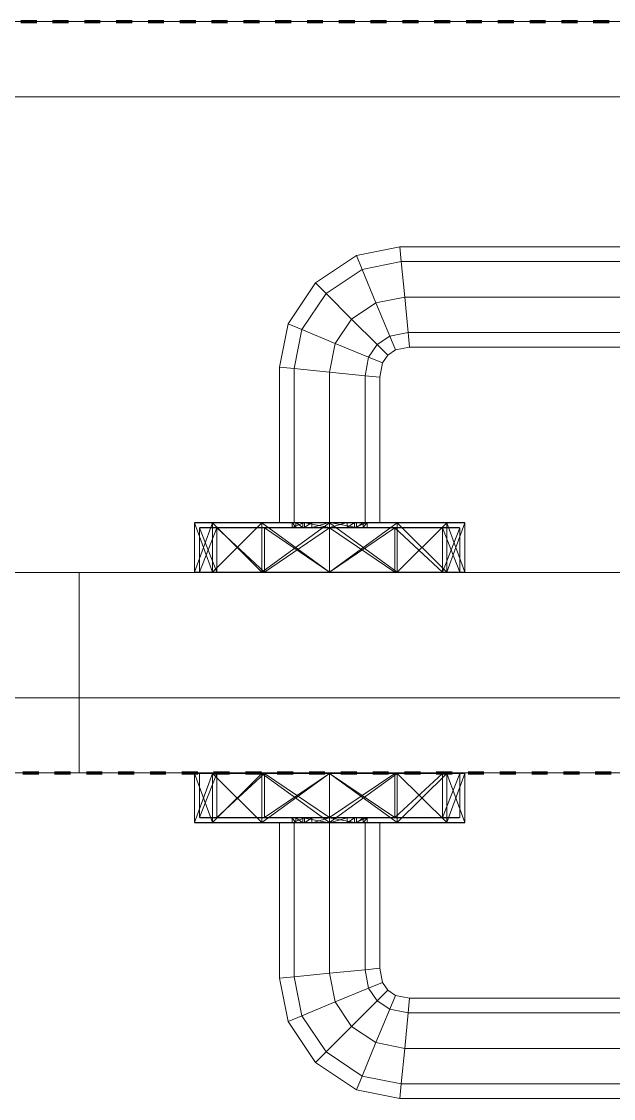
# Model space of a CAD drawing. Header units: millimetres. Extents: x -5300 to 98858, y -5196 to 93886.
# Drawn here: x 51951.5 to 52069.7, y 42950 to 43165 of the extents above; entities that cross this region are included whole.
import ezdxf

# ---------------------------------------------------------------- set-up
doc = ezdxf.new("R2010")
doc.units = ezdxf.units.MM
doc.linetypes.add('Штрих', pattern=[6.35, 3.175, -3.175])
doc.linetypes.add('Штрих_2_', pattern=[6.35, 3.175, -3.175])
for name, color, linetype, lineweight, true_color in [('_Разделитель помещений_', 4, 'Штрих', 70, 0x00ffff), ('Двери', 7, 'Continuous', 18, 0x7f7f7f), ('Стены', 7, 'Continuous', 18, 0x7f7f7f)]:
    doc.layers.add(name, color=color, linetype=linetype, lineweight=lineweight, true_color=true_color)

# ---------------------------------------------------------------- blocks, each defined once
blk = doc.blocks.new('СТВ_Перегородка_Кирпич 242319 - СТВ_Перегородка_Кирпич 2-249685-Подвал')
at = {"layer": 'Стены', "color": 254, "true_color": 0xd4d4d4}
blk.add_line((33750, 43150), (58000, 43150), dxfattribs=at)
blk = doc.blocks.new('СТВ_Перегородка_Кирпич 242319 - СТВ_Перегородка_Кирпич-249678-Подвал')
at = {"layer": 'Стены', "color": 254, "true_color": 0xd4d4d4}
for p, q in [((33750, 43165), (57830, 43165)), ((57830, 43165), (33750, 43165)), ((57830, 43165), (48765, 43165)), ((50975, 43165), (52475, 43165)), ((52475, 43165), (50975, 43165)), ((52475, 43165), (50975, 43165)), ((50975, 43165), (52475, 43165)), ((57830, 43150), (33750, 43150)), ((57830, 43150), (33750, 43150)), ((48750, 43150), (54250, 43150)), ((54250, 43150), (48750, 43150)), ((54250, 43150), (48750, 43150)), ((57830, 43150), (48765, 43150)), ((50975, 43150), (52475, 43150)), ((52475, 43150), (50975, 43150)), ((52475, 43150), (50975, 43150)), ((50975, 43150), (52475, 43150)), ((50975, 43150), (52475, 43150)), ((52475, 43150), (50975, 43150)), ((50975, 43150), (52475, 43150)), ((52475, 43150), (50975, 43150)), ((48750, 43030), (54250, 43030)), ((48750, 43030), (54250, 43030)), ((54250, 43030), (48750, 43030)), ((50630, 43030), (52725, 43030)), ((52725, 43030), (50630, 43030)), ((52725, 43030), (50630, 43030)), ((50975, 43030), (52475, 43030)), ((52475, 43030), (50975, 43030)), ((52475, 43030), (50975, 43030)), ((50975, 43030), (52475, 43030)), ((50975, 43030), (52475, 43030)), ((52475, 43030), (50975, 43030)), ((50975, 43030), (52475, 43030)), ((52475, 43030), (50975, 43030)), ((50630, 43015), (52725, 43015)), ((50630, 43015), (52725, 43015)), ((52725, 43015), (50630, 43015)), ((50975, 43015), (52475, 43015)), ((52475, 43015), (50975, 43015)), ((52475, 43015), (50975, 43015)), ((50975, 43015), (52475, 43015))]:
    blk.add_line(p, q, dxfattribs=at)
blk = doc.blocks.new('СТВ_Перегородка_Кирпич 242319 - СТВ_Перегородка_Кирпич 242319-249682-Подвал')
for name in ['СТВ_Перегородка_Кирпич 242319 - СТВ_Перегородка_Кирпич-249678-Подвал', 'СТВ_Перегородка_Кирпич 242319 - СТВ_Перегородка_Кирпич 2-249685-Подвал']:
    blk.add_blockref(name, (0, 0))
blk = doc.blocks.new('Дп-9 242685 - Дп-9-249715-Подвал')
at = {"layer": 'Двери', "color": 254, "true_color": 0xd4d4d4}
for p, q in [((52475, 43165), (50975, 43165)), ((50975, 43165), (52475, 43165)), ((51075, 43165), (52375, 43165)), ((52375, 43165), (51075, 43165)), ((52018.36, 43118.28), (52027.02, 43120)), ((52027.02, 43120), (52018.36, 43118.28)), ((52027.02, 43120), (52027.3, 43117.07)), ((52027.3, 43117.07), (52027.02, 43120)), ((52027.02, 43120), (52108.98, 43120)), ((52027.3, 43117.07), (52027.02, 43120)), ((52108.98, 43120), (52027.02, 43120)), ((52027.02, 43120), (52027.3, 43117.07)), ((52010.18, 43112.82), (52018.36, 43118.28)), ((52018.36, 43118.28), (52010.18, 43112.82)), ((52018.36, 43118.28), (52019.5, 43115.52)), ((52019.5, 43115.52), (52018.36, 43118.28)), ((52019.5, 43115.52), (52018.36, 43118.28)), ((52018.36, 43118.28), (52019.5, 43115.52)), ((52027.3, 43117.07), (52019.5, 43115.52)), ((52019.5, 43115.52), (52027.3, 43117.07)), ((52019.5, 43115.52), (52027.3, 43117.07)), ((52027.3, 43117.07), (52019.5, 43115.52)), ((52108.7, 43117.07), (52027.3, 43117.07)), ((52027.3, 43117.07), (52028, 43110)), ((52028, 43110), (52027.3, 43117.07)), ((52027.3, 43117.07), (52108.7, 43117.07)), ((52027.3, 43117.07), (52108.7, 43117.07)), ((52028, 43110), (52027.3, 43117.07)), ((52108.7, 43117.07), (52027.3, 43117.07)), ((52027.3, 43117.07), (52028, 43110)), ((52019.5, 43115.52), (52012.3, 43110.7)), ((52012.3, 43110.7), (52019.5, 43115.52)), ((52012.3, 43110.7), (52019.5, 43115.52)), ((52019.5, 43115.52), (52012.3, 43110.7)), ((52019.5, 43115.52), (52022.26, 43108.86)), ((52022.26, 43108.86), (52019.5, 43115.52)), ((52022.26, 43108.86), (52019.5, 43115.52)), ((52019.5, 43115.52), (52022.26, 43108.86)), ((52004.72, 43104.64), (52010.18, 43112.82)), ((52010.18, 43112.82), (52004.72, 43104.64)), ((52010.18, 43112.82), (52012.3, 43110.7)), ((52012.3, 43110.7), (52010.18, 43112.82)), ((52012.3, 43110.7), (52010.18, 43112.82)), ((52010.18, 43112.82), (52012.3, 43110.7)), ((52012.3, 43110.7), (52007.48, 43103.5)), ((52007.48, 43103.5), (52012.3, 43110.7)), ((52007.48, 43103.5), (52012.3, 43110.7)), ((52012.3, 43110.7), (52007.48, 43103.5)), ((52012.3, 43110.7), (52017.39, 43105.61)), ((52017.39, 43105.61), (52012.3, 43110.7)), ((52017.39, 43105.61), (52012.3, 43110.7)), ((52012.3, 43110.7), (52017.39, 43105.61)), ((52028, 43110), (52022.26, 43108.86)), ((52022.26, 43108.86), (52028, 43110)), ((52022.26, 43108.86), (52028, 43110)), ((52028, 43110), (52022.26, 43108.86)), ((52108, 43110), (52028, 43110)), ((52028, 43110), (52028.7, 43102.93)), ((52028.7, 43102.93), (52028, 43110)), ((52028, 43110), (52108, 43110)), ((52028, 43110), (52108, 43110)), ((52028.7, 43102.93), (52028, 43110)), ((52108, 43110), (52028, 43110)), ((52028, 43110), (52028.7, 43102.93)), ((52022.26, 43108.86), (52017.39, 43105.61)), ((52017.39, 43105.61), (52022.26, 43108.86)), ((52017.39, 43105.61), (52022.26, 43108.86)), ((52022.26, 43108.86), (52017.39, 43105.61)), ((52022.26, 43108.86), (52025.02, 43102.2)), ((52025.02, 43102.2), (52022.26, 43108.86)), ((52025.02, 43102.2), (52022.26, 43108.86)), ((52022.26, 43108.86), (52025.02, 43102.2)), ((52017.39, 43105.61), (52014.14, 43100.74)), ((52014.14, 43100.74), (52017.39, 43105.61)), ((52014.14, 43100.74), (52017.39, 43105.61)), ((52017.39, 43105.61), (52014.14, 43100.74)), ((52017.39, 43105.61), (52022.49, 43100.51)), ((52022.49, 43100.51), (52017.39, 43105.61)), ((52022.49, 43100.51), (52017.39, 43105.61)), ((52017.39, 43105.61), (52022.49, 43100.51)), ((52003, 43095.98), (52004.72, 43104.64)), ((52004.72, 43104.64), (52003, 43095.98)), ((52004.72, 43104.64), (52007.48, 43103.5)), ((52007.48, 43103.5), (52004.72, 43104.64)), ((52007.48, 43103.5), (52004.72, 43104.64)), ((52004.72, 43104.64), (52007.48, 43103.5)), ((52007.48, 43103.5), (52005.93, 43095.7)), ((52005.93, 43095.7), (52007.48, 43103.5)), ((52005.93, 43095.7), (52007.48, 43103.5)), ((52007.48, 43103.5), (52005.93, 43095.7)), ((52007.48, 43103.5), (52014.14, 43100.74)), ((52014.14, 43100.74), (52007.48, 43103.5)), ((52014.14, 43100.74), (52007.48, 43103.5)), ((52007.48, 43103.5), (52014.14, 43100.74)), ((52025.02, 43102.2), (52022.49, 43100.51)), ((52022.49, 43100.51), (52025.02, 43102.2)), ((52022.49, 43100.51), (52025.02, 43102.2)), ((52025.02, 43102.2), (52022.49, 43100.51)), ((52028.7, 43102.93), (52025.02, 43102.2)), ((52025.02, 43102.2), (52028.7, 43102.93)), ((52025.02, 43102.2), (52028.7, 43102.93)), ((52028.7, 43102.93), (52025.02, 43102.2)), ((52025.02, 43102.2), (52026.16, 43099.44)), ((52026.16, 43099.44), (52025.02, 43102.2)), ((52026.16, 43099.44), (52025.02, 43102.2)), ((52025.02, 43102.2), (52026.16, 43099.44)), ((52107.3, 43102.93), (52028.7, 43102.93)), ((52028.7, 43102.93), (52028.98, 43100)), ((52028.98, 43100), (52028.7, 43102.93)), ((52028.7, 43102.93), (52107.3, 43102.93)), ((52028.7, 43102.93), (52107.3, 43102.93)), ((52028.98, 43100), (52028.7, 43102.93)), ((52107.3, 43102.93), (52028.7, 43102.93)), ((52028.7, 43102.93), (52028.98, 43100)), ((52014.14, 43100.74), (52013, 43095)), ((52013, 43095), (52014.14, 43100.74)), ((52013, 43095), (52014.14, 43100.74)), ((52014.14, 43100.74), (52013, 43095)), ((52014.14, 43100.74), (52020.8, 43097.98)), ((52020.8, 43097.98), (52014.14, 43100.74)), ((52020.8, 43097.98), (52014.14, 43100.74)), ((52014.14, 43100.74), (52020.8, 43097.98)), ((52022.49, 43100.51), (52020.8, 43097.98)), ((52020.8, 43097.98), (52022.49, 43100.51)), ((52020.8, 43097.98), (52022.49, 43100.51)), ((52022.49, 43100.51), (52020.8, 43097.98)), ((52022.49, 43100.51), (52024.6, 43098.4)), ((52024.6, 43098.4), (52022.49, 43100.51)), ((52024.6, 43098.4), (52022.49, 43100.51)), ((52022.49, 43100.51), (52024.6, 43098.4)), ((52026.16, 43099.44), (52024.6, 43098.4)), ((52024.6, 43098.4), (52026.16, 43099.44)), ((52028.98, 43100), (52026.16, 43099.44)), ((52026.16, 43099.44), (52028.98, 43100)), ((52107.02, 43100), (52028.98, 43100)), ((52028.98, 43100), (52107.02, 43100)), ((52020.8, 43097.98), (52020.07, 43094.3)), ((52020.07, 43094.3), (52020.8, 43097.98)), ((52020.07, 43094.3), (52020.8, 43097.98)), ((52020.8, 43097.98), (52020.07, 43094.3)), ((52020.8, 43097.98), (52023.56, 43096.84)), ((52023.56, 43096.84), (52020.8, 43097.98)), ((52023.56, 43096.84), (52020.8, 43097.98)), ((52020.8, 43097.98), (52023.56, 43096.84)), ((52023.56, 43096.84), (52023, 43094.02)), ((52023, 43094.02), (52023.56, 43096.84)), ((52024.6, 43098.4), (52023.56, 43096.84)), ((52023.56, 43096.84), (52024.6, 43098.4)), ((52003, 43065), (52003, 43095.98)), ((52003, 43095.98), (52005.93, 43095.7)), ((52005.93, 43095.7), (52003, 43095.98)), ((52003, 43095.98), (52003, 43065)), ((52005.93, 43095.7), (52003, 43095.98)), ((52003, 43095.98), (52005.93, 43095.7)), ((52005.93, 43095.7), (52005.93, 43065)), ((52005.93, 43065), (52005.93, 43095.7)), ((52005.93, 43065), (52005.93, 43095.7)), ((52005.93, 43095.7), (52013, 43095)), ((52013, 43095), (52005.93, 43095.7)), ((52005.93, 43095.7), (52005.93, 43065)), ((52013, 43095), (52005.93, 43095.7)), ((52005.93, 43095.7), (52013, 43095)), ((52013, 43095), (52013, 43065)), ((52013, 43065), (52013, 43095)), ((52013, 43065), (52013, 43095)), ((52013, 43095), (52020.07, 43094.3)), ((52020.07, 43094.3), (52013, 43095)), ((52013, 43095), (52013, 43065)), ((52020.07, 43094.3), (52013, 43095)), ((52013, 43095), (52020.07, 43094.3)), ((52020.07, 43094.3), (52020.07, 43065)), ((52020.07, 43065), (52020.07, 43094.3)), ((52020.07, 43065), (52020.07, 43094.3)), ((52020.07, 43094.3), (52023, 43094.02)), ((52023, 43094.02), (52020.07, 43094.3)), ((52020.07, 43094.3), (52020.07, 43065)), ((52023, 43094.02), (52020.07, 43094.3)), ((52020.07, 43094.3), (52023, 43094.02)), ((52023, 43094.02), (52023, 43065)), ((52023, 43065), (52023, 43094.02)), ((51989.62, 43065), (51986, 43065)), ((51986, 43065), (51989.62, 43065)), ((51986, 43065), (51999.5, 43065)), ((51989.62, 43064.9), (51986, 43064.9)), ((51986, 43064.9), (51989.62, 43064.9)), ((51986, 43064.9), (51986, 43055.1)), ((51989.62, 43055.1), (51986, 43064.9)), ((51986, 43055.1), (51989.62, 43064.9)), ((51989.62, 43064.9), (51986, 43064.9)), ((51986, 43064.9), (51989.62, 43064.9)), ((51986, 43064.9), (51986, 43055.1)), ((51989.62, 43055.1), (51986, 43064.9)), ((51986, 43055.1), (51989.62, 43064.9)), ((51989.71, 43065), (51986.1, 43065)), ((51986.1, 43065), (51989.71, 43065)), ((52008, 43065), (51986.1, 43065)), ((52008, 43065), (51986.1, 43065)), ((52008, 43065), (51986.1, 43065)), ((51999.5, 43065), (51989.62, 43065)), ((51989.62, 43065), (51999.5, 43065)), ((51989.62, 43065), (51999.5, 43065)), ((51999.5, 43064.9), (51989.62, 43064.9)), ((51999.5, 43064.9), (51989.62, 43064.9)), ((51999.5, 43064.9), (51989.62, 43055.1)), ((51989.62, 43064.9), (51989.62, 43055.1)), ((51999.5, 43055.1), (51989.62, 43064.9)), ((51989.62, 43055.1), (51989.62, 43064.9)), ((51999.5, 43064.9), (51989.62, 43064.9)), ((51999.5, 43064.9), (51989.62, 43064.9)), ((51999.5, 43055.1), (51989.62, 43064.9)), ((51989.62, 43064.9), (51989.62, 43055.1)), ((51999.5, 43055.1), (51989.62, 43064.9)), ((51989.62, 43055.1), (51989.62, 43064.9)), ((51989.71, 43065), (51999.55, 43065)), ((51999.55, 43065), (51989.71, 43065)), ((52005.53, 43065), (51989.71, 43065)), ((52008, 43065), (51989.71, 43065)), ((51989.71, 43065), (52006.28, 43065)), ((52008, 43065), (51989.71, 43065)), ((52008, 43065), (51989.71, 43065)), ((52013, 43065), (51999.5, 43065)), ((52013, 43065), (51999.5, 43065)), ((52026.5, 43065), (51999.5, 43065)), ((52026.5, 43065), (51999.5, 43065)), ((52026.5, 43065), (51999.5, 43065)), ((51999.5, 43065), (51999.5, 43065)), ((51999.5, 43064.9), (52013, 43064.9)), ((51999.5, 43064.9), (52013, 43064.9)), ((51999.5, 43055.1), (51999.5, 43064.9)), ((51999.5, 43055.1), (52013, 43064.9)), ((51999.5, 43055.1), (51999.5, 43064.9)), ((51999.5, 43064.9), (52013, 43055.1)), ((51999.5, 43064.9), (52013, 43064.9)), ((52013, 43064.9), (51999.5, 43064.9)), ((51999.5, 43064.9), (51999.5, 43055.1)), ((51999.5, 43064.9), (52013, 43055.1)), ((52013, 43055.1), (51999.5, 43064.9)), ((51999.5, 43055.1), (51999.5, 43064.9)), ((51999.55, 43065), (52013, 43065)), ((51999.55, 43065), (52013, 43065)), ((51999.55, 43065), (52006.28, 43065)), ((51999.55, 43065), (52007.63, 43065)), ((52008, 43065), (51999.55, 43065)), ((52008, 43065), (51999.55, 43065)), ((52009.46, 43065), (51999.55, 43065)), ((52005.93, 43065), (52003, 43065)), ((52003, 43065), (52005.93, 43065)), ((52005.53, 43065), (52008, 43065)), ((52005.53, 43065), (52006.28, 43065)), ((52005.53, 43065), (52005.53, 43064)), ((52005.53, 43065), (52008, 43065)), ((52005.53, 43065), (52006.28, 43064)), ((52008, 43065), (52005.53, 43064)), ((52013, 43065), (52005.93, 43065)), ((52005.93, 43065), (52013, 43065)), ((52006.28, 43065), (52007.63, 43065)), ((52006.28, 43065), (52007.63, 43064)), ((52006.28, 43065), (52006.28, 43064)), ((52007.63, 43065), (52013, 43065)), ((52007.63, 43065), (52013, 43065)), ((52007.63, 43065), (52007.63, 43064)), ((52007.63, 43065), (52013, 43064)), ((52008, 43065), (52008, 43064)), ((52008, 43064), (52008, 43065)), ((52008, 43065), (52009.46, 43065)), ((52008, 43065), (52008, 43065)), ((52008, 43065), (52008, 43064)), ((52008, 43065), (52008, 43064)), ((52008, 43065), (52008, 43064)), ((52008, 43065), (52008, 43065)), ((52008, 43064), (52008, 43065)), ((52008, 43064), (52008, 43065)), ((52008, 43064), (52008, 43065)), ((52008, 43064), (52008, 43065)), ((52008, 43064), (52008, 43065)), ((52008, 43064), (52008, 43065)), ((52008, 43064), (52009.46, 43065)), ((52008, 43065), (52008, 43065)), ((52008, 43065), (52008, 43065)), ((52008, 43065), (52008, 43065)), ((52009.46, 43065), (52013, 43065)), ((52009.46, 43064), (52009.46, 43065)), ((52009.46, 43064), (52013, 43065)), ((52009.46, 43065), (52013, 43065)), ((52013, 43065), (52026.45, 43065)), ((52013, 43065), (52026.45, 43065)), ((52013, 43065), (52018.37, 43065)), ((52013, 43065), (52016.54, 43065)), ((52013, 43065), (52013, 43065)), ((52013, 43065), (52018.37, 43065)), ((52013, 43065), (52013, 43064)), ((52013, 43065), (52018.37, 43064)), ((52013, 43064), (52013, 43065)), ((52013, 43064), (52016.54, 43065)), ((52013, 43065), (52013, 43065)), ((52013, 43065), (52016.54, 43065)), ((52013, 43065), (52026.5, 43065)), ((52026.5, 43065), (52013, 43065)), ((52020.07, 43065), (52013, 43065)), ((52013, 43065), (52020.07, 43065)), ((52013, 43064.9), (52026.5, 43064.9)), ((52013, 43064.9), (52026.5, 43064.9)), ((52013, 43055.1), (52013, 43064.9)), ((52013, 43055.1), (52026.5, 43064.9)), ((52013, 43064.9), (52013, 43055.1)), ((52013, 43064.9), (52026.5, 43055.1)), ((52013, 43064.9), (52026.5, 43064.9)), ((52026.5, 43064.9), (52013, 43064.9)), ((52013, 43055.1), (52013, 43064.9)), ((52013, 43064.9), (52026.5, 43055.1)), ((52026.5, 43055.1), (52013, 43064.9)), ((52013, 43055.1), (52013, 43064.9)), ((52016.54, 43065), (52018, 43065)), ((52016.54, 43064), (52016.54, 43065)), ((52016.54, 43064), (52018, 43065)), ((52016.54, 43065), (52026.45, 43065)), ((52018, 43064), (52018, 43065)), ((52020.47, 43065), (52018, 43065)), ((52018, 43065), (52018, 43064)), ((52018, 43064), (52018, 43065)), ((52018, 43064), (52018, 43065)), ((52018, 43065), (52018, 43065)), ((52018, 43065), (52026.45, 43065)), ((52018, 43065), (52026.45, 43065)), ((52018, 43065), (52018, 43064)), ((52018, 43065), (52018, 43065)), ((52018, 43065), (52036.3, 43065)), ((52020.47, 43065), (52018, 43065)), ((52020.47, 43065), (52018, 43064)), ((52036.3, 43065), (52018, 43065)), ((52018, 43065), (52018, 43065)), ((52018, 43065), (52018, 43064)), ((52018, 43065), (52018, 43065)), ((52018, 43065), (52018, 43064)), ((52018, 43065), (52039.9, 43065)), ((52018, 43064), (52018, 43065)), ((52018, 43065), (52018, 43065)), ((52018, 43065), (52018, 43064)), ((52018, 43065), (52018, 43064)), ((52018, 43065), (52039.9, 43065)), ((52018, 43065), (52018, 43064)), ((52018, 43065), (52036.3, 43065)), ((52018, 43065), (52039.9, 43065)), ((52018.37, 43065), (52019.72, 43065)), ((52018.37, 43065), (52026.45, 43065)), ((52018.37, 43065), (52018.37, 43064)), ((52019.72, 43065), (52018.37, 43064)), ((52019.72, 43065), (52020.47, 43065)), ((52026.45, 43065), (52019.72, 43065)), ((52019.72, 43065), (52036.3, 43065)), ((52019.72, 43065), (52019.72, 43064)), ((52020.47, 43065), (52019.72, 43064)), ((52023, 43065), (52020.07, 43065)), ((52020.07, 43065), (52023, 43065)), ((52020.47, 43065), (52020.47, 43064)), ((52020.47, 43065), (52036.3, 43065)), ((52026.45, 43065), (52036.3, 43065)), ((52026.45, 43065), (52036.3, 43065)), ((52026.5, 43065), (52036.38, 43065)), ((52036.38, 43065), (52026.5, 43065)), ((52026.5, 43065), (52040, 43065)), ((52026.5, 43065), (52036.38, 43065)), ((52026.5, 43065), (52026.5, 43065)), ((52026.5, 43064.9), (52036.38, 43064.9)), ((52026.5, 43064.9), (52036.38, 43064.9)), ((52026.5, 43055.1), (52026.5, 43064.9)), ((52026.5, 43055.1), (52036.38, 43064.9)), ((52026.5, 43064.9), (52026.5, 43055.1)), ((52026.5, 43064.9), (52036.38, 43055.1)), ((52026.5, 43064.9), (52036.38, 43064.9)), ((52036.38, 43064.9), (52026.5, 43064.9)), ((52026.5, 43055.1), (52026.5, 43064.9)), ((52026.5, 43055.1), (52036.38, 43064.9)), ((52036.38, 43055.1), (52026.5, 43064.9)), ((52026.5, 43055.1), (52026.5, 43064.9)), ((52036.3, 43065), (52039.9, 43065)), ((52036.3, 43065), (52039.9, 43065)), ((52036.38, 43065), (52040, 43065)), ((52040, 43065), (52036.38, 43065)), ((52036.38, 43064.9), (52040, 43064.9)), ((52036.38, 43064.9), (52040, 43064.9)), ((52036.38, 43055.1), (52036.38, 43064.9)), ((52036.38, 43055.1), (52040, 43064.9)), ((52036.38, 43064.9), (52036.38, 43055.1)), ((52036.38, 43064.9), (52040, 43055.1)), ((52036.38, 43064.9), (52040, 43064.9)), ((52040, 43064.9), (52036.38, 43064.9)), ((52036.38, 43055.1), (52036.38, 43064.9)), ((52036.38, 43055.1), (52040, 43064.9)), ((52040, 43055.1), (52036.38, 43064.9)), ((52036.38, 43055.1), (52036.38, 43064.9)), ((52040, 43055.1), (52040, 43064.9)), ((52040, 43055.1), (52040, 43064.9)), ((51990.48, 43063.9), (51987, 43063.9)), ((51987, 43063.9), (51990.48, 43063.9)), ((51987, 43055.1), (51987, 43063.9)), ((51990.48, 43055.1), (51987, 43063.9)), ((51987, 43055.1), (51990.48, 43063.9)), ((51990.57, 43064), (51987.1, 43064)), ((51987.1, 43064), (51990.57, 43064)), ((52008, 43064), (51987.1, 43064)), ((52008, 43064), (51987.1, 43064)), ((52008, 43064), (51987.1, 43064)), ((52000, 43063.9), (51990.48, 43063.9)), ((51990.48, 43063.9), (52000, 43063.9)), ((52000, 43055.1), (51990.48, 43063.9)), ((51990.48, 43055.1), (51990.48, 43063.9)), ((51990.48, 43055.1), (51990.48, 43063.9)), ((51990.48, 43063.9), (52000, 43055.1)), ((52000.05, 43064), (51990.57, 43064)), ((51990.57, 43064), (52000.05, 43064)), ((52005.53, 43064), (51990.57, 43064)), ((52008, 43064), (51990.57, 43064)), ((52008, 43064), (51990.57, 43064)), ((52008, 43064), (51990.57, 43064)), ((52006.28, 43064), (51990.57, 43064)), ((52000, 43063.9), (52013, 43063.9)), ((52000, 43063.9), (52013, 43063.9)), ((52000, 43063.9), (52000, 43055.1)), ((52000, 43063.9), (52013, 43055.1)), ((52000, 43055.1), (52000, 43063.9)), ((52000, 43055.1), (52013, 43063.9)), ((52000.05, 43064), (52013, 43064)), ((52000.05, 43064), (52013, 43064)), ((52008, 43064), (52000.05, 43064)), ((52008, 43064), (52000.05, 43064)), ((52007.63, 43064), (52000.05, 43064)), ((52006.28, 43064), (52000.05, 43064)), ((52000.05, 43064), (52009.46, 43064)), ((52005.53, 43064), (52008, 43064)), ((52005.53, 43064), (52006.28, 43064)), ((52005.53, 43064), (52008, 43064)), ((52007.63, 43064), (52006.28, 43064)), ((52007.63, 43064), (52013, 43064)), ((52007.63, 43064), (52013, 43064)), ((52008, 43064), (52009.46, 43064)), ((52008, 43064), (52008, 43064)), ((52008, 43064), (52008, 43064)), ((52008, 43064), (52008, 43064)), ((52008, 43064), (52008, 43064)), ((52008, 43064), (52008, 43064)), ((52013, 43064), (52009.46, 43064)), ((52013, 43064), (52009.46, 43064)), ((52013, 43064), (52025.95, 43064)), ((52013, 43064), (52025.95, 43064)), ((52013, 43064), (52016.54, 43064)), ((52013, 43064), (52018.37, 43064)), ((52013, 43064), (52013, 43064)), ((52013, 43064), (52016.54, 43064)), ((52013, 43064), (52013, 43064)), ((52013, 43064), (52018.37, 43064)), ((52013, 43063.9), (52026, 43063.9)), ((52013, 43063.9), (52026, 43063.9)), ((52013, 43055.1), (52013, 43063.9)), ((52013, 43055.1), (52026, 43063.9)), ((52013, 43063.9), (52013, 43055.1)), ((52013, 43063.9), (52026, 43055.1)), ((52018, 43064), (52016.54, 43064)), ((52025.95, 43064), (52016.54, 43064)), ((52020.47, 43064), (52018, 43064)), ((52025.95, 43064), (52018, 43064)), ((52025.95, 43064), (52018, 43064)), ((52018, 43064), (52018, 43064)), ((52018, 43064), (52035.43, 43064)), ((52018, 43064), (52018, 43064)), ((52020.47, 43064), (52018, 43064)), ((52035.43, 43064), (52018, 43064)), ((52018, 43064), (52018, 43064)), ((52018, 43064), (52038.9, 43064)), ((52018, 43064), (52018, 43064)), ((52018, 43064), (52018, 43064)), ((52018, 43064), (52038.9, 43064)), ((52018, 43064), (52035.43, 43064)), ((52018, 43064), (52038.9, 43064)), ((52018.37, 43064), (52019.72, 43064)), ((52018.37, 43064), (52025.95, 43064)), ((52020.47, 43064), (52019.72, 43064)), ((52019.72, 43064), (52025.95, 43064)), ((52019.72, 43064), (52035.43, 43064)), ((52020.47, 43064), (52035.43, 43064)), ((52025.95, 43064), (52035.43, 43064)), ((52025.95, 43064), (52035.43, 43064)), ((52026, 43063.9), (52035.52, 43063.9)), ((52026, 43063.9), (52035.52, 43063.9)), ((52026, 43055.1), (52026, 43063.9)), ((52026, 43063.9), (52035.52, 43055.1)), ((52026, 43063.9), (52026, 43055.1)), ((52026, 43063.9), (52035.52, 43055.1)), ((52035.43, 43064), (52038.9, 43064)), ((52035.43, 43064), (52038.9, 43064)), ((52035.52, 43063.9), (52039, 43063.9)), ((52035.52, 43063.9), (52039, 43063.9)), ((52035.52, 43055.1), (52035.52, 43063.9)), ((52035.52, 43055.1), (52039, 43063.9)), ((52035.52, 43063.9), (52035.52, 43055.1)), ((52035.52, 43063.9), (52039, 43055.1)), ((52039, 43055.1), (52039, 43063.9)), ((51063, 43055), (52387, 43055)), ((52387, 43055), (51063, 43055)), ((51063, 43055), (51963, 43055)), ((51963, 43055), (51063, 43055)), ((51063, 43055), (51963, 43055)), ((51963, 43055), (51063, 43055)), ((51075, 43055), (52375, 43055)), ((52375, 43055), (51075, 43055)), ((51963, 43055), (51963, 43015)), ((51963, 43055), (51963, 43055)), ((51963, 43015), (51963, 43055)), ((51963, 43055), (51963, 43055)), ((51963, 43055), (51963, 43015)), ((51963, 43015), (51963, 43055)), ((51963, 43015), (51963, 43055)), ((51963, 43055), (52387, 43055)), ((51963, 43015), (51963, 43055)), ((51963, 43055), (51963, 43055)), ((51963, 43055), (51963, 43015)), ((51963, 43055), (51963, 43055)), ((51963, 43055), (52387, 43055)), ((52387, 43055), (51963, 43055)), ((52387, 43055), (51963, 43055)), ((51963, 43055), (51963, 43015)), ((51989.62, 43055.1), (51986, 43055.1)), ((51986, 43055.1), (51989.62, 43055.1)), ((51989.62, 43055.1), (51986, 43055.1)), ((51986, 43055.1), (51989.62, 43055.1)), ((51989.62, 43055), (51986, 43055)), ((51986, 43055), (51989.62, 43055)), ((51999.5, 43055), (51986, 43055)), ((51989.71, 43055), (51986.1, 43055)), ((51986.1, 43055), (51989.71, 43055)), ((51990.4, 43055), (51986.1, 43055)), ((51986.1, 43055), (51986.9, 43055)), ((51986.1, 43055), (51990.4, 43055)), ((51990.4, 43055), (51986.9, 43055)), ((51986.9, 43055), (51990.4, 43055)), ((51990.48, 43055.1), (51987, 43055.1)), ((51987, 43055.1), (51990.48, 43055.1)), ((51999.5, 43055.1), (51989.62, 43055.1)), ((51999.5, 43055.1), (51989.62, 43055.1)), ((51999.5, 43055.1), (51989.62, 43055.1)), ((51999.5, 43055.1), (51989.62, 43055.1)), ((51999.5, 43055), (51989.62, 43055)), ((51989.62, 43055), (51999.5, 43055)), ((51999.5, 43055), (51989.62, 43055)), ((51999.55, 43055), (51989.71, 43055)), ((51989.71, 43055), (51999.55, 43055)), ((51999.95, 43055), (51989.71, 43055)), ((51989.71, 43055), (51990.4, 43055)), ((51989.71, 43055), (51990.4, 43055)), ((51989.71, 43055), (51999.95, 43055)), ((51999.95, 43055), (51990.4, 43055)), ((51990.4, 43055), (51999.95, 43055)), ((52000, 43055.1), (51990.48, 43055.1)), ((51990.48, 43055.1), (52000, 43055.1)), ((51999.5, 43055.1), (52013, 43055.1)), ((51999.5, 43055.1), (52013, 43055.1)), ((51999.5, 43055.1), (52013, 43055.1)), ((52013, 43055.1), (51999.5, 43055.1)), ((52013, 43055), (51999.5, 43055)), ((51999.5, 43055), (52013, 43055)), ((51999.5, 43055), (51999.5, 43055)), ((51999.5, 43055), (52026.5, 43055)), ((51999.5, 43055), (52026.5, 43055)), ((51999.5, 43055), (52026.5, 43055)), ((51999.55, 43055), (52013, 43055)), ((51999.55, 43055), (52013, 43055)), ((51999.95, 43055), (51999.55, 43055)), ((51999.55, 43055), (51999.95, 43055)), ((51999.95, 43055), (52013, 43055)), ((51999.95, 43055), (52013, 43055)), ((51999.95, 43055), (52013, 43055)), ((51999.95, 43055), (52013, 43055)), ((52000, 43055.1), (52013, 43055.1)), ((52000, 43055.1), (52013, 43055.1)), ((52013, 43055.1), (52026.5, 43055.1)), ((52013, 43055.1), (52026, 43055.1)), ((52013, 43055.1), (52026.5, 43055.1)), ((52013, 43055.1), (52026, 43055.1)), ((52013, 43055.1), (52026.5, 43055.1)), ((52026.5, 43055.1), (52013, 43055.1)), ((52013, 43055), (52026.05, 43055)), ((52013, 43055), (52026.45, 43055)), ((52013, 43055), (52026.45, 43055)), ((52013, 43055), (52026.05, 43055)), ((52013, 43055), (52013, 43055)), ((52013, 43055), (52026.05, 43055)), ((52013, 43055), (52013, 43055)), ((52013, 43055), (52026.05, 43055)), ((52013, 43055), (52026.5, 43055)), ((52013, 43055), (52026.5, 43055)), ((52026, 43055.1), (52035.52, 43055.1)), ((52026, 43055.1), (52035.52, 43055.1)), ((52026.05, 43055), (52035.61, 43055)), ((52026.05, 43055), (52035.61, 43055)), ((52026.05, 43055), (52026.45, 43055)), ((52026.45, 43055), (52026.05, 43055)), ((52026.45, 43055), (52036.3, 43055)), ((52026.45, 43055), (52036.3, 43055)), ((52026.45, 43055), (52035.61, 43055)), ((52026.45, 43055), (52035.61, 43055)), ((52026.5, 43055.1), (52036.38, 43055.1)), ((52026.5, 43055.1), (52036.38, 43055.1)), ((52026.5, 43055.1), (52036.38, 43055.1)), ((52036.38, 43055.1), (52026.5, 43055.1)), ((52026.5, 43055), (52036.38, 43055)), ((52036.38, 43055), (52026.5, 43055)), ((52026.5, 43055), (52026.5, 43055)), ((52036.38, 43055), (52026.5, 43055)), ((52040, 43055), (52026.5, 43055)), ((52035.52, 43055.1), (52039, 43055.1)), ((52035.52, 43055.1), (52039, 43055.1)), ((52035.61, 43055), (52039.1, 43055)), ((52035.61, 43055), (52039.1, 43055)), ((52035.61, 43055), (52036.3, 43055)), ((52035.61, 43055), (52039.9, 43055)), ((52036.3, 43055), (52035.61, 43055)), ((52035.61, 43055), (52039.9, 43055)), ((52036.3, 43055), (52039.9, 43055)), ((52036.3, 43055), (52039.9, 43055)), ((52036.38, 43055.1), (52040, 43055.1)), ((52036.38, 43055.1), (52040, 43055.1)), ((52036.38, 43055.1), (52040, 43055.1)), ((52040, 43055.1), (52036.38, 43055.1)), ((52036.38, 43055), (52040, 43055)), ((52040, 43055), (52036.38, 43055)), ((52039.1, 43055), (52039.9, 43055)), ((52475, 43015), (50975, 43015)), ((50975, 43015), (52475, 43015)), ((51063, 43015), (52387, 43015)), ((52387, 43015), (51063, 43015)), ((51963, 43015), (51063, 43015)), ((51963, 43015), (51063, 43015)), ((51063, 43015), (51963, 43015)), ((51063, 43015), (51963, 43015)), ((51963, 43015), (51963, 43015)), ((51963, 43015), (51963, 43015)), ((52387, 43015), (51963, 43015)), ((51963, 43015), (51963, 43015)), ((51963, 43015), (52387, 43015)), ((52387, 43015), (51963, 43015)), ((51963, 43015), (51963, 43015)), ((51963, 43015), (52387, 43015)), ((51989.62, 43015), (51986, 43015)), ((51986, 43015), (51989.62, 43015)), ((51986, 43015), (51999.5, 43015)), ((51989.62, 43014.9), (51986, 43014.9)), ((51986, 43014.9), (51989.62, 43014.9)), ((51986, 43014.9), (51986, 43005.1)), ((51989.62, 43014.9), (51986, 43005.1)), ((51986, 43014.9), (51989.62, 43005.1)), ((51989.62, 43014.9), (51986, 43014.9)), ((51986, 43014.9), (51989.62, 43014.9)), ((51986, 43005.1), (51986, 43014.9)), ((51989.62, 43014.9), (51986, 43005.1)), ((51986, 43014.9), (51989.62, 43005.1)), ((51989.71, 43015), (51986.1, 43015)), ((51986.1, 43015), (51989.71, 43015)), ((51990.4, 43015), (51986.1, 43015)), ((51986.9, 43015), (51986.1, 43015)), ((51986.1, 43015), (51990.4, 43015)), ((51990.4, 43015), (51986.9, 43015)), ((51986.9, 43015), (51990.4, 43015)), ((51990.48, 43014.9), (51987, 43014.9)), ((51987, 43014.9), (51990.48, 43014.9)), ((51987, 43006.1), (51987, 43014.9)), ((51990.48, 43014.9), (51987, 43006.1)), ((51987, 43006.1), (51990.48, 43014.9)), ((51999.5, 43015), (51989.62, 43015)), ((51989.62, 43015), (51999.5, 43015)), ((51989.62, 43015), (51999.5, 43015)), ((51999.5, 43014.9), (51989.62, 43014.9)), ((51989.62, 43014.9), (51999.5, 43014.9)), ((51999.5, 43014.9), (51989.62, 43005.1)), ((51989.62, 43014.9), (51989.62, 43005.1)), ((51989.62, 43014.9), (51989.62, 43005.1)), ((51989.62, 43014.9), (51999.5, 43005.1)), ((51999.5, 43014.9), (51989.62, 43014.9)), ((51989.62, 43014.9), (51999.5, 43014.9)), ((51999.5, 43005.1), (51989.62, 43014.9)), ((51989.62, 43005.1), (51989.62, 43014.9)), ((51989.62, 43005.1), (51989.62, 43014.9)), ((51989.62, 43014.9), (51999.5, 43005.1)), ((51989.71, 43015), (51999.55, 43015)), ((51989.71, 43015), (51999.55, 43015)), ((51999.95, 43015), (51989.71, 43015)), ((51990.4, 43015), (51989.71, 43015)), ((51990.4, 43015), (51989.71, 43015)), ((51989.71, 43015), (51999.95, 43015)), ((51999.95, 43015), (51990.4, 43015)), ((51990.4, 43015), (51999.95, 43015)), ((51990.48, 43014.9), (52000, 43014.9)), ((52000, 43014.9), (51990.48, 43014.9)), ((51990.48, 43006.1), (51990.48, 43014.9)), ((51990.48, 43006.1), (52000, 43014.9)), ((52000, 43014.9), (51990.48, 43006.1)), ((51990.48, 43006.1), (51990.48, 43014.9)), ((52013, 43015), (51999.5, 43015)), ((52013, 43015), (51999.5, 43015)), ((52026.5, 43015), (51999.5, 43015)), ((52026.5, 43015), (51999.5, 43015)), ((52026.5, 43015), (51999.5, 43015)), ((51999.5, 43015), (51999.5, 43015)), ((51999.5, 43014.9), (52013, 43014.9)), ((51999.5, 43014.9), (52013, 43014.9)), ((51999.5, 43014.9), (51999.5, 43005.1)), ((51999.5, 43014.9), (52013, 43005.1)), ((51999.5, 43014.9), (51999.5, 43005.1)), ((51999.5, 43005.1), (52013, 43014.9)), ((52013, 43014.9), (51999.5, 43014.9)), ((51999.5, 43014.9), (52013, 43014.9)), ((51999.5, 43005.1), (52013, 43014.9)), ((51999.5, 43005.1), (51999.5, 43014.9)), ((51999.5, 43005.1), (51999.5, 43014.9)), ((51999.5, 43005.1), (52013, 43014.9)), ((51999.55, 43015), (52013, 43015)), ((51999.55, 43015), (52013, 43015)), ((51999.95, 43015), (51999.55, 43015)), ((51999.95, 43015), (51999.55, 43015)), ((51999.95, 43015), (52013, 43015)), ((51999.95, 43015), (52013, 43015)), ((51999.95, 43015), (52013, 43015)), ((51999.95, 43015), (52013, 43015)), ((52000, 43014.9), (52013, 43014.9)), ((52013, 43014.9), (52000, 43014.9)), ((52000, 43006.1), (52000, 43014.9)), ((52000, 43006.1), (52013, 43014.9)), ((52000, 43006.1), (52000, 43014.9)), ((52013, 43006.1), (52000, 43014.9)), ((52013, 43015), (52026.05, 43015)), ((52013, 43015), (52026.45, 43015)), ((52013, 43015), (52026.05, 43015)), ((52013, 43015), (52026.45, 43015)), ((52013, 43015), (52013, 43015)), ((52013, 43015), (52026.05, 43015)), ((52013, 43015), (52013, 43015)), ((52013, 43015), (52026.05, 43015)), ((52013, 43015), (52026.5, 43015)), ((52026.5, 43015), (52013, 43015)), ((52013, 43014.9), (52026, 43014.9)), ((52013, 43014.9), (52026.5, 43014.9)), ((52013, 43014.9), (52026, 43014.9)), ((52013, 43014.9), (52026.5, 43014.9)), ((52013, 43006.1), (52013, 43014.9)), ((52013, 43006.1), (52026, 43014.9)), ((52013, 43014.9), (52013, 43005.1)), ((52013, 43005.1), (52026.5, 43014.9)), ((52013, 43006.1), (52013, 43014.9)), ((52013, 43014.9), (52026, 43006.1)), ((52013, 43014.9), (52013, 43005.1)), ((52013, 43014.9), (52026.5, 43005.1)), ((52013, 43014.9), (52026.5, 43014.9)), ((52013, 43014.9), (52026.5, 43014.9)), ((52013, 43005.1), (52013, 43014.9)), ((52013, 43005.1), (52026.5, 43014.9)), ((52013, 43005.1), (52013, 43014.9)), ((52013, 43005.1), (52026.5, 43014.9)), ((52026, 43014.9), (52035.52, 43014.9)), ((52026, 43014.9), (52035.52, 43014.9)), ((52026, 43006.1), (52026, 43014.9)), ((52026, 43006.1), (52035.52, 43014.9)), ((52026, 43006.1), (52026, 43014.9)), ((52026, 43006.1), (52035.52, 43014.9)), ((52026.05, 43015), (52035.61, 43015)), ((52026.05, 43015), (52035.61, 43015)), ((52026.05, 43015), (52026.45, 43015)), ((52026.05, 43015), (52026.45, 43015)), ((52026.45, 43015), (52036.3, 43015)), ((52026.45, 43015), (52036.3, 43015)), ((52026.45, 43015), (52035.61, 43015)), ((52026.45, 43015), (52035.61, 43015)), ((52026.5, 43015), (52036.38, 43015)), ((52036.38, 43015), (52026.5, 43015)), ((52026.5, 43015), (52040, 43015)), ((52026.5, 43015), (52036.38, 43015)), ((52026.5, 43015), (52026.5, 43015)), ((52026.5, 43014.9), (52036.38, 43014.9)), ((52026.5, 43014.9), (52036.38, 43014.9)), ((52026.5, 43014.9), (52026.5, 43005.1)), ((52026.5, 43005.1), (52036.38, 43014.9)), ((52026.5, 43014.9), (52026.5, 43005.1)), ((52026.5, 43014.9), (52036.38, 43005.1)), ((52026.5, 43014.9), (52036.38, 43014.9)), ((52026.5, 43014.9), (52036.38, 43014.9)), ((52026.5, 43005.1), (52026.5, 43014.9)), ((52026.5, 43014.9), (52036.38, 43005.1)), ((52026.5, 43005.1), (52026.5, 43014.9)), ((52026.5, 43005.1), (52036.38, 43014.9)), ((52035.52, 43014.9), (52039, 43014.9)), ((52035.52, 43014.9), (52039, 43014.9)), ((52035.52, 43006.1), (52035.52, 43014.9)), ((52035.52, 43006.1), (52039, 43014.9)), ((52035.52, 43006.1), (52035.52, 43014.9)), ((52035.52, 43006.1), (52039, 43014.9)), ((52035.61, 43015), (52039.1, 43015)), ((52035.61, 43015), (52039.1, 43015)), ((52035.61, 43015), (52036.3, 43015)), ((52035.61, 43015), (52039.9, 43015)), ((52035.61, 43015), (52036.3, 43015)), ((52035.61, 43015), (52039.9, 43015)), ((52036.3, 43015), (52039.9, 43015)), ((52036.3, 43015), (52039.9, 43015)), ((52036.38, 43015), (52040, 43015)), ((52040, 43015), (52036.38, 43015)), ((52036.38, 43014.9), (52040, 43014.9)), ((52036.38, 43014.9), (52040, 43014.9)), ((52036.38, 43014.9), (52036.38, 43005.1)), ((52036.38, 43005.1), (52040, 43014.9)), ((52036.38, 43014.9), (52036.38, 43005.1)), ((52036.38, 43014.9), (52040, 43005.1)), ((52036.38, 43014.9), (52040, 43014.9)), ((52040, 43014.9), (52036.38, 43014.9)), ((52036.38, 43005.1), (52036.38, 43014.9)), ((52036.38, 43005.1), (52040, 43014.9)), ((52040, 43005.1), (52036.38, 43014.9)), ((52036.38, 43005.1), (52036.38, 43014.9)), ((52039, 43006.1), (52039, 43014.9)), ((52039.1, 43015), (52039.9, 43015)), ((52040, 43014.9), (52040, 43005.1)), ((52040, 43005.1), (52040, 43014.9)), ((51989.62, 43005.1), (51986, 43005.1)), ((51986, 43005.1), (51989.62, 43005.1)), ((51989.62, 43005.1), (51986, 43005.1)), ((51986, 43005.1), (51989.62, 43005.1)), ((51989.62, 43005), (51986, 43005)), ((51986, 43005), (51989.62, 43005)), ((51999.5, 43005), (51986, 43005)), ((51989.71, 43005), (51986.1, 43005)), ((51986.1, 43005), (51989.71, 43005)), ((52008, 43005), (51986.1, 43005)), ((52008, 43005), (51986.1, 43005)), ((52008, 43005), (51986.1, 43005)), ((51990.48, 43006.1), (51987, 43006.1)), ((51987, 43006.1), (51990.48, 43006.1)), ((51990.57, 43006), (51987.1, 43006)), ((51987.1, 43006), (51990.57, 43006)), ((52008, 43006), (51987.1, 43006)), ((52008, 43006), (51987.1, 43006)), ((52008, 43006), (51987.1, 43006)), ((51989.62, 43005.1), (51999.5, 43005.1)), ((51989.62, 43005.1), (51999.5, 43005.1)), ((51999.5, 43005.1), (51989.62, 43005.1)), ((51989.62, 43005.1), (51999.5, 43005.1)), ((51999.5, 43005), (51989.62, 43005)), ((51989.62, 43005), (51999.5, 43005)), ((51999.5, 43005), (51989.62, 43005)), ((51999.55, 43005), (51989.71, 43005)), ((51989.71, 43005), (51999.55, 43005)), ((52005.53, 43005), (51989.71, 43005)), ((52008, 43005), (51989.71, 43005)), ((52008, 43005), (51989.71, 43005)), ((52008, 43005), (51989.71, 43005)), ((52006.28, 43005), (51989.71, 43005)), ((52000, 43006.1), (51990.48, 43006.1)), ((52000, 43006.1), (51990.48, 43006.1)), ((51990.57, 43006), (52000.05, 43006)), ((52000.05, 43006), (51990.57, 43006)), ((52005.53, 43006), (51990.57, 43006)), ((52008, 43006), (51990.57, 43006)), ((51990.57, 43006), (52006.28, 43006)), ((52008, 43006), (51990.57, 43006)), ((52008, 43006), (51990.57, 43006)), ((51999.5, 43005.1), (52013, 43005.1)), ((51999.5, 43005.1), (52013, 43005.1)), ((51999.5, 43005.1), (52013, 43005.1)), ((51999.5, 43005.1), (52013, 43005.1)), ((52013, 43005), (51999.5, 43005)), ((51999.5, 43005), (52013, 43005)), ((51999.5, 43005), (51999.5, 43005)), ((51999.5, 43005), (52026.5, 43005)), ((51999.5, 43005), (52026.5, 43005)), ((51999.5, 43005), (52026.5, 43005)), ((51999.55, 43005), (52013, 43005)), ((51999.55, 43005), (52013, 43005)), ((52008, 43005), (51999.55, 43005)), ((52008, 43005), (51999.55, 43005)), ((52007.63, 43005), (51999.55, 43005)), ((52006.28, 43005), (51999.55, 43005)), ((51999.55, 43005), (52009.46, 43005)), ((52000, 43006.1), (52013, 43006.1)), ((52000, 43006.1), (52013, 43006.1)), ((52000.05, 43006), (52013, 43006)), ((52000.05, 43006), (52013, 43006)), ((52000.05, 43006), (52006.28, 43006)), ((52000.05, 43006), (52007.63, 43006)), ((52008, 43006), (52000.05, 43006)), ((52008, 43006), (52000.05, 43006)), ((52009.46, 43006), (52000.05, 43006)), ((52003, 43005), (52005.93, 43005)), ((52003, 42974.02), (52003, 43005)), ((52005.93, 43005), (52003, 43005)), ((52003, 43005), (52003, 42974.02)), ((52005.53, 43006), (52008, 43006)), ((52005.53, 43006), (52006.28, 43006)), ((52005.53, 43006), (52005.53, 43005)), ((52005.53, 43006), (52008, 43006)), ((52005.53, 43006), (52006.28, 43005)), ((52008, 43006), (52005.53, 43005)), ((52005.53, 43005), (52008, 43005)), ((52005.53, 43005), (52006.28, 43005)), ((52005.53, 43005), (52008, 43005)), ((52005.93, 43005), (52005.93, 42974.3)), ((52005.93, 43005), (52013, 43005)), ((52005.93, 42974.3), (52005.93, 43005)), ((52005.93, 42974.3), (52005.93, 43005)), ((52013, 43005), (52005.93, 43005)), ((52005.93, 43005), (52005.93, 42974.3)), ((52006.28, 43006), (52007.63, 43006)), ((52006.28, 43006), (52007.63, 43005)), ((52006.28, 43006), (52006.28, 43005)), ((52007.63, 43005), (52006.28, 43005)), ((52007.63, 43006), (52013, 43006)), ((52007.63, 43006), (52013, 43006)), ((52007.63, 43006), (52007.63, 43005)), ((52007.63, 43006), (52013, 43005)), ((52007.63, 43005), (52013, 43005)), ((52007.63, 43005), (52013, 43005)), ((52008, 43006), (52008, 43005)), ((52008, 43005), (52008, 43006)), ((52008, 43006), (52009.46, 43006)), ((52008, 43006), (52008, 43006)), ((52008, 43006), (52008, 43005)), ((52008, 43006), (52008, 43005)), ((52008, 43006), (52008, 43005)), ((52008, 43006), (52008, 43006)), ((52008, 43005), (52008, 43006)), ((52008, 43005), (52008, 43006)), ((52008, 43005), (52008, 43006)), ((52008, 43005), (52008, 43006)), ((52008, 43005), (52008, 43006)), ((52008, 43005), (52008, 43006)), ((52008, 43005), (52009.46, 43006)), ((52008, 43006), (52008, 43006)), ((52008, 43006), (52008, 43006)), ((52008, 43006), (52008, 43006)), ((52008, 43005), (52009.46, 43005)), ((52008, 43005), (52008, 43005)), ((52008, 43005), (52008, 43005)), ((52008, 43005), (52008, 43005)), ((52008, 43005), (52008, 43005)), ((52008, 43005), (52008, 43005)), ((52009.46, 43006), (52013, 43006)), ((52009.46, 43005), (52009.46, 43006)), ((52009.46, 43005), (52013, 43006)), ((52009.46, 43006), (52013, 43006)), ((52013, 43005), (52009.46, 43005)), ((52013, 43005), (52009.46, 43005)), ((52013, 43006.1), (52026, 43006.1)), ((52013, 43006.1), (52026, 43006.1)), ((52013, 43006), (52025.95, 43006)), ((52013, 43006), (52025.95, 43006)), ((52013, 43006), (52018.37, 43006)), ((52013, 43006), (52016.54, 43006)), ((52013, 43006), (52013, 43006)), ((52013, 43006), (52018.37, 43006)), ((52013, 43006), (52013, 43005)), ((52013, 43006), (52018.37, 43005)), ((52013, 43005), (52013, 43006)), ((52013, 43005), (52016.54, 43006)), ((52013, 43006), (52013, 43006)), ((52013, 43006), (52016.54, 43006)), ((52013, 43005.1), (52026.5, 43005.1)), ((52013, 43005.1), (52026.5, 43005.1)), ((52013, 43005.1), (52026.5, 43005.1)), ((52013, 43005.1), (52026.5, 43005.1)), ((52013, 43005), (52026.45, 43005)), ((52013, 43005), (52026.45, 43005)), ((52013, 43005), (52016.54, 43005)), ((52013, 43005), (52018.37, 43005)), ((52013, 43005), (52013, 43005)), ((52013, 43005), (52016.54, 43005)), ((52013, 43005), (52013, 43005)), ((52013, 43005), (52018.37, 43005)), ((52013, 43005), (52026.5, 43005)), ((52013, 43005), (52026.5, 43005)), ((52013, 43005), (52013, 42975)), ((52013, 43005), (52020.07, 43005)), ((52013, 42975), (52013, 43005)), ((52013, 42975), (52013, 43005)), ((52020.07, 43005), (52013, 43005)), ((52013, 43005), (52013, 42975)), ((52016.54, 43006), (52018, 43006)), ((52016.54, 43005), (52016.54, 43006)), ((52016.54, 43005), (52018, 43006)), ((52016.54, 43006), (52025.95, 43006)), ((52018, 43005), (52016.54, 43005)), ((52026.45, 43005), (52016.54, 43005)), ((52018, 43005), (52018, 43006)), ((52020.47, 43006), (52018, 43006)), ((52018, 43006), (52018, 43005)), ((52018, 43005), (52018, 43006)), ((52018, 43005), (52018, 43006)), ((52018, 43006), (52018, 43006)), ((52018, 43006), (52025.95, 43006)), ((52018, 43006), (52025.95, 43006)), ((52018, 43006), (52018, 43005)), ((52018, 43006), (52018, 43006)), ((52018, 43006), (52035.43, 43006)), ((52020.47, 43006), (52018, 43006)), ((52020.47, 43006), (52018, 43005)), ((52035.43, 43006), (52018, 43006)), ((52018, 43006), (52018, 43006)), ((52018, 43006), (52018, 43005)), ((52018, 43006), (52018, 43006)), ((52018, 43006), (52018, 43005)), ((52018, 43006), (52038.9, 43006)), ((52018, 43005), (52018, 43006)), ((52018, 43006), (52018, 43006)), ((52018, 43006), (52018, 43005)), ((52018, 43006), (52018, 43005)), ((52018, 43006), (52038.9, 43006)), ((52018, 43006), (52018, 43005)), ((52018, 43006), (52035.43, 43006)), ((52018, 43006), (52038.9, 43006)), ((52020.47, 43005), (52018, 43005)), ((52026.45, 43005), (52018, 43005)), ((52026.45, 43005), (52018, 43005)), ((52018, 43005), (52018, 43005)), ((52018, 43005), (52036.3, 43005)), ((52018, 43005), (52018, 43005)), ((52020.47, 43005), (52018, 43005)), ((52036.3, 43005), (52018, 43005)), ((52018, 43005), (52018, 43005)), ((52018, 43005), (52039.9, 43005)), ((52018, 43005), (52018, 43005)), ((52018, 43005), (52018, 43005)), ((52018, 43005), (52039.9, 43005)), ((52018, 43005), (52036.3, 43005)), ((52018, 43005), (52039.9, 43005)), ((52018.37, 43006), (52019.72, 43006)), ((52018.37, 43006), (52025.95, 43006)), ((52018.37, 43006), (52018.37, 43005)), ((52019.72, 43006), (52018.37, 43005)), ((52018.37, 43005), (52019.72, 43005)), ((52018.37, 43005), (52026.45, 43005)), ((52019.72, 43006), (52020.47, 43006)), ((52025.95, 43006), (52019.72, 43006)), ((52019.72, 43006), (52035.43, 43006)), ((52019.72, 43006), (52019.72, 43005)), ((52020.47, 43006), (52019.72, 43005)), ((52020.47, 43005), (52019.72, 43005)), ((52019.72, 43005), (52026.45, 43005)), ((52019.72, 43005), (52036.3, 43005)), ((52020.07, 43005), (52020.07, 42975.7)), ((52020.07, 43005), (52023, 43005)), ((52020.07, 42975.7), (52020.07, 43005)), ((52020.07, 42975.7), (52020.07, 43005)), ((52023, 43005), (52020.07, 43005)), ((52020.07, 43005), (52020.07, 42975.7)), ((52020.47, 43006), (52020.47, 43005)), ((52020.47, 43006), (52035.43, 43006)), ((52020.47, 43005), (52036.3, 43005)), ((52023, 43005), (52023, 42975.98)), ((52023, 42975.98), (52023, 43005)), ((52025.95, 43006), (52035.43, 43006)), ((52025.95, 43006), (52035.43, 43006)), ((52026, 43006.1), (52035.52, 43006.1)), ((52026, 43006.1), (52035.52, 43006.1)), ((52026.45, 43005), (52036.3, 43005)), ((52026.45, 43005), (52036.3, 43005)), ((52026.5, 43005.1), (52036.38, 43005.1)), ((52026.5, 43005.1), (52036.38, 43005.1)), ((52026.5, 43005.1), (52036.38, 43005.1)), ((52026.5, 43005.1), (52036.38, 43005.1)), ((52026.5, 43005), (52036.38, 43005)), ((52036.38, 43005), (52026.5, 43005)), ((52026.5, 43005), (52026.5, 43005)), ((52036.38, 43005), (52026.5, 43005)), ((52040, 43005), (52026.5, 43005)), ((52035.43, 43006), (52038.9, 43006)), ((52035.43, 43006), (52038.9, 43006)), ((52035.52, 43006.1), (52039, 43006.1)), ((52035.52, 43006.1), (52039, 43006.1)), ((52036.3, 43005), (52039.9, 43005)), ((52036.3, 43005), (52039.9, 43005)), ((52036.38, 43005.1), (52040, 43005.1)), ((52036.38, 43005.1), (52040, 43005.1)), ((52036.38, 43005.1), (52040, 43005.1)), ((52040, 43005.1), (52036.38, 43005.1)), ((52036.38, 43005), (52040, 43005)), ((52040, 43005), (52036.38, 43005)), ((52005.93, 42974.3), (52003, 42974.02)), ((52003, 42974.02), (52005.93, 42974.3)), ((52003, 42974.02), (52005.93, 42974.3)), ((52005.93, 42974.3), (52003, 42974.02)), ((52013, 42975), (52005.93, 42974.3)), ((52005.93, 42974.3), (52013, 42975)), ((52005.93, 42974.3), (52013, 42975)), ((52013, 42975), (52005.93, 42974.3)), ((52005.93, 42974.3), (52007.48, 42966.5)), ((52007.48, 42966.5), (52005.93, 42974.3)), ((52007.48, 42966.5), (52005.93, 42974.3)), ((52005.93, 42974.3), (52007.48, 42966.5)), ((52020.07, 42975.7), (52013, 42975)), ((52013, 42975), (52020.07, 42975.7)), ((52013, 42975), (52020.07, 42975.7)), ((52020.07, 42975.7), (52013, 42975)), ((52013, 42975), (52014.14, 42969.26)), ((52014.14, 42969.26), (52013, 42975)), ((52014.14, 42969.26), (52013, 42975)), ((52013, 42975), (52014.14, 42969.26)), ((52023, 42975.98), (52020.07, 42975.7)), ((52020.07, 42975.7), (52023, 42975.98)), ((52020.07, 42975.7), (52023, 42975.98)), ((52023, 42975.98), (52020.07, 42975.7)), ((52020.07, 42975.7), (52020.8, 42972.02)), ((52020.8, 42972.02), (52020.07, 42975.7)), ((52020.8, 42972.02), (52020.07, 42975.7)), ((52020.07, 42975.7), (52020.8, 42972.02)), ((52023, 42975.98), (52023.56, 42973.16)), ((52023.56, 42973.16), (52023, 42975.98)), ((52004.72, 42965.36), (52003, 42974.02)), ((52003, 42974.02), (52004.72, 42965.36)), ((52023.56, 42973.16), (52020.8, 42972.02)), ((52020.8, 42972.02), (52023.56, 42973.16)), ((52020.8, 42972.02), (52023.56, 42973.16)), ((52023.56, 42973.16), (52020.8, 42972.02)), ((52023.56, 42973.16), (52024.6, 42971.6)), ((52024.6, 42971.6), (52023.56, 42973.16)), ((52020.8, 42972.02), (52014.14, 42969.26)), ((52014.14, 42969.26), (52020.8, 42972.02)), ((52014.14, 42969.26), (52020.8, 42972.02)), ((52020.8, 42972.02), (52014.14, 42969.26)), ((52020.8, 42972.02), (52022.49, 42969.49)), ((52022.49, 42969.49), (52020.8, 42972.02)), ((52022.49, 42969.49), (52020.8, 42972.02)), ((52020.8, 42972.02), (52022.49, 42969.49)), ((52024.6, 42971.6), (52022.49, 42969.49)), ((52022.49, 42969.49), (52024.6, 42971.6)), ((52022.49, 42969.49), (52024.6, 42971.6)), ((52024.6, 42971.6), (52022.49, 42969.49)), ((52024.6, 42971.6), (52026.16, 42970.56)), ((52026.16, 42970.56), (52024.6, 42971.6)), ((52026.16, 42970.56), (52025.02, 42967.8)), ((52025.02, 42967.8), (52026.16, 42970.56)), ((52025.02, 42967.8), (52026.16, 42970.56)), ((52026.16, 42970.56), (52025.02, 42967.8)), ((52026.16, 42970.56), (52028.98, 42970)), ((52028.98, 42970), (52026.16, 42970.56)), ((52028.98, 42970), (52028.7, 42967.07)), ((52028.7, 42967.07), (52028.98, 42970)), ((52028.7, 42967.07), (52028.98, 42970)), ((52028.98, 42970), (52028.7, 42967.07)), ((52028.98, 42970), (52107.02, 42970)), ((52107.02, 42970), (52028.98, 42970)), ((52014.14, 42969.26), (52007.48, 42966.5)), ((52007.48, 42966.5), (52014.14, 42969.26)), ((52007.48, 42966.5), (52014.14, 42969.26)), ((52014.14, 42969.26), (52007.48, 42966.5)), ((52014.14, 42969.26), (52017.39, 42964.39)), ((52017.39, 42964.39), (52014.14, 42969.26)), ((52017.39, 42964.39), (52014.14, 42969.26)), ((52014.14, 42969.26), (52017.39, 42964.39)), ((52022.49, 42969.49), (52017.39, 42964.39)), ((52017.39, 42964.39), (52022.49, 42969.49)), ((52017.39, 42964.39), (52022.49, 42969.49)), ((52022.49, 42969.49), (52017.39, 42964.39)), ((52025.02, 42967.8), (52022.26, 42961.14)), ((52022.26, 42961.14), (52025.02, 42967.8)), ((52022.26, 42961.14), (52025.02, 42967.8)), ((52025.02, 42967.8), (52022.26, 42961.14)), ((52022.49, 42969.49), (52025.02, 42967.8)), ((52025.02, 42967.8), (52022.49, 42969.49)), ((52025.02, 42967.8), (52022.49, 42969.49)), ((52022.49, 42969.49), (52025.02, 42967.8)), ((52025.02, 42967.8), (52028.7, 42967.07)), ((52028.7, 42967.07), (52025.02, 42967.8)), ((52028.7, 42967.07), (52025.02, 42967.8)), ((52025.02, 42967.8), (52028.7, 42967.07)), ((52007.48, 42966.5), (52004.72, 42965.36)), ((52004.72, 42965.36), (52007.48, 42966.5)), ((52004.72, 42965.36), (52007.48, 42966.5)), ((52007.48, 42966.5), (52004.72, 42965.36)), ((52007.48, 42966.5), (52012.3, 42959.3)), ((52012.3, 42959.3), (52007.48, 42966.5)), ((52012.3, 42959.3), (52007.48, 42966.5)), ((52007.48, 42966.5), (52012.3, 42959.3)), ((52028.7, 42967.07), (52028, 42960)), ((52028, 42960), (52028.7, 42967.07)), ((52028, 42960), (52028.7, 42967.07)), ((52028.7, 42967.07), (52028, 42960)), ((52028.7, 42967.07), (52107.3, 42967.07)), ((52107.3, 42967.07), (52028.7, 42967.07)), ((52107.3, 42967.07), (52028.7, 42967.07)), ((52028.7, 42967.07), (52107.3, 42967.07)), ((52010.18, 42957.18), (52004.72, 42965.36)), ((52004.72, 42965.36), (52010.18, 42957.18)), ((52017.39, 42964.39), (52012.3, 42959.3)), ((52012.3, 42959.3), (52017.39, 42964.39)), ((52012.3, 42959.3), (52017.39, 42964.39)), ((52017.39, 42964.39), (52012.3, 42959.3)), ((52017.39, 42964.39), (52022.26, 42961.14)), ((52022.26, 42961.14), (52017.39, 42964.39)), ((52022.26, 42961.14), (52017.39, 42964.39)), ((52017.39, 42964.39), (52022.26, 42961.14)), ((52012.3, 42959.3), (52010.18, 42957.18)), ((52010.18, 42957.18), (52012.3, 42959.3)), ((52010.18, 42957.18), (52012.3, 42959.3)), ((52012.3, 42959.3), (52010.18, 42957.18)), ((52012.3, 42959.3), (52019.5, 42954.48)), ((52019.5, 42954.48), (52012.3, 42959.3)), ((52019.5, 42954.48), (52012.3, 42959.3)), ((52012.3, 42959.3), (52019.5, 42954.48)), ((52022.26, 42961.14), (52019.5, 42954.48)), ((52019.5, 42954.48), (52022.26, 42961.14)), ((52019.5, 42954.48), (52022.26, 42961.14)), ((52022.26, 42961.14), (52019.5, 42954.48)), ((52022.26, 42961.14), (52028, 42960)), ((52028, 42960), (52022.26, 42961.14)), ((52028, 42960), (52022.26, 42961.14)), ((52022.26, 42961.14), (52028, 42960)), ((52028, 42960), (52027.3, 42952.93)), ((52027.3, 42952.93), (52028, 42960)), ((52027.3, 42952.93), (52028, 42960)), ((52028, 42960), (52027.3, 42952.93)), ((52028, 42960), (52108, 42960)), ((52108, 42960), (52028, 42960)), ((52108, 42960), (52028, 42960)), ((52028, 42960), (52108, 42960)), ((52018.36, 42951.72), (52010.18, 42957.18)), ((52010.18, 42957.18), (52018.36, 42951.72)), ((52019.5, 42954.48), (52018.36, 42951.72)), ((52018.36, 42951.72), (52019.5, 42954.48)), ((52018.36, 42951.72), (52019.5, 42954.48)), ((52019.5, 42954.48), (52018.36, 42951.72)), ((52019.5, 42954.48), (52027.3, 42952.93)), ((52027.3, 42952.93), (52019.5, 42954.48)), ((52027.3, 42952.93), (52019.5, 42954.48)), ((52019.5, 42954.48), (52027.3, 42952.93)), ((52027.3, 42952.93), (52027.02, 42950)), ((52027.02, 42950), (52027.3, 42952.93)), ((52027.02, 42950), (52027.3, 42952.93)), ((52027.3, 42952.93), (52027.02, 42950)), ((52027.3, 42952.93), (52108.7, 42952.93)), ((52108.7, 42952.93), (52027.3, 42952.93)), ((52108.7, 42952.93), (52027.3, 42952.93)), ((52027.3, 42952.93), (52108.7, 42952.93)), ((52027.02, 42950), (52018.36, 42951.72)), ((52018.36, 42951.72), (52027.02, 42950)), ((52108.98, 42950), (52027.02, 42950)), ((52027.02, 42950), (52108.98, 42950))]:
    blk.add_line(p, q, dxfattribs=at)
blk = doc.blocks.new('Дп-9 242685 - Дп-9 242685-249719-Подвал')
blk.add_blockref('Дп-9 242685 - Дп-9-249715-Подвал', (0, 0))

msp = doc.modelspace()

# ---------------------------------------------------------------- linework, layer by layer
at = {"layer": '_Разделитель помещений_', "color": 131, "linetype": 'Штрих_2_', "true_color": 0xaaffff}
for p, q in [((15750, 43165), (57830, 43165)), ((50650, 43015), (52710, 43015))]:
    msp.add_line(p, q, dxfattribs=at)

# ---------------------------------------------------------------- block references
at = {"layer": 'Двери', "color": 254, "true_color": 0xd4d4d4}
msp.add_blockref('Дп-9 242685 - Дп-9 242685-249719-Подвал', (0, 0), dxfattribs=at)
at = {"layer": 'Стены', "color": 254, "true_color": 0xd4d4d4}
msp.add_blockref('СТВ_Перегородка_Кирпич 242319 - СТВ_Перегородка_Кирпич 242319-249682-Подвал', (0, 0), dxfattribs=at)

doc.saveas('drawing.dxf')
